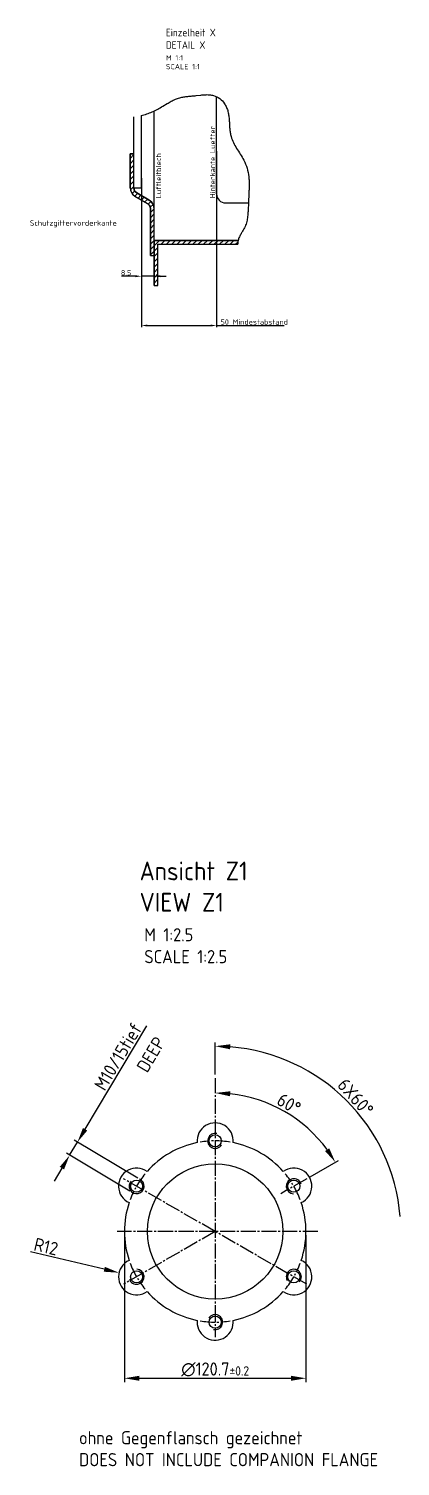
# Model space of a CAD drawing. Extents: x 332 to 10230, y 47 to 4650.
# Drawn here: x 7577 to 7824, y 2892 to 3849 of the extents above; entities that cross this region are included whole.
import ezdxf
from ezdxf.enums import TextEntityAlignment as Align

# ---------------------------------------------------------------- set-up
doc = ezdxf.new("R2010")
doc.units = 0
doc.linetypes.add('GEN7', pattern=[13.75, 10, -1.25, 1.25, -1.25])
doc.layers.get('0').update_dxf_attribs({"linetype": 'CONTINUOUS'})
doc.layers.get('DEFPOINTS').update_dxf_attribs({"linetype": 'CONTINUOUS'})
for name, color, linetype in [('5', 3, 'CONTINUOUS'), ('6', 2, 'CONTINUOUS'), ('8', 1, 'CONTINUOUS'), ('EINZELHEIT_X-0', 7, 'CONTINUOUS'), ('EINZELHEIT_X-4', 3, 'CONTINUOUS'), ('LV-4', 3, 'CONTINUOUS'), ('VIEW_Z1-0', 7, 'CONTINUOUS'), ('VIEW_Z1-7', 4, 'GEN7'), ('WV-0', 7, 'CONTINUOUS')]:
    doc.layers.add(name, color=color, linetype=linetype)
doc.styles.get("Standard").update_dxf_attribs({"font": 'geniso.shx'})
doc.dimstyles.new('GEN-ISO', dxfattribs={"dimtxt": 3.5, "dimasz": 4, "dimexe": 1, "dimexo": 1, "dimgap": 0.6, "dimtad": 1, "dimtxsty": 'STANDARD', "dimcen": 0, "dimclrd": 256, "dimclre": 256, "dimclrt": 2, "dimazin": 3, "dimtp": 0.1, "dimtm": 0.1, "dimtfac": 0.71, "dimtdec": 3, "dimtmove": 0, "dimatfit": 3, "dimtzin": 0})
doc.dimstyles.new('GEN-ISO$4', dxfattribs={"dimtxt": 3.5, "dimasz": 4, "dimexe": 1, "dimexo": 1, "dimgap": 0.6, "dimtad": 1, "dimtoh": 1, "dimtxsty": 'STANDARD', "dimcen": 0, "dimclrd": 256, "dimclre": 256, "dimclrt": 2, "dimazin": 3, "dimtp": 0.1, "dimtm": 0.1, "dimtfac": 0.71, "dimtdec": 3, "dimtofl": 0, "dimtmove": 0, "dimatfit": 3, "dimtzin": 0})

# ---------------------------------------------------------------- blocks, each defined once
blk = doc.blocks.new('*D3')
at = {"linetype": 'BYBLOCK'}
blk.add_line((7763.766724, 3085.036063), (7782.720477, 3095.978707), dxfattribs=at)
blk.add_arc((7700.676645, 3048.612023), 92.235385, 36.214251, 83.785045, dxfattribs=at)
for points in [[(7710.571592, 3138.641101), (7710.752289, 3141.969533), (7700.676645, 3140.847408)], [(7776.489479, 3104.01561), (7773.697298, 3102.19494), (7780.555398, 3094.728733)]]:
    blk.add_solid(points, dxfattribs=at)
at = {"layer": 'DEFPOINTS', "color": 0, "linetype": 'BYBLOCK'}
for p in [(7700.676645, 3150.733089), (7759.964986, 3119.267941), (7761.601645, 3083.786089), (7744.280645, 3073.786089), (7700.676645, 2994.296089)]:
    blk.add_point(p, dxfattribs=at)
at = {"color": 2, "linetype": 'BYBLOCK', "insert": (7749.732359, 3133.577807), "char_height": 8.75, "attachment_point": 5, "rotation": 329.999654391}
blk.add_mtext('60°', dxfattribs=at)
blk = doc.blocks.new('*D4')
at = {"linetype": 'BYBLOCK'}
for p, q in [((7640.326645, 3046.111089), (7640.326645, 2948.391497)), ((7761.026645, 3046.111089), (7761.026645, 2948.391497)), ((7650.326645, 2950.891497), (7751.026645, 2950.891497))]:
    blk.add_line(p, q, dxfattribs=at)
for points in [[(7650.326645, 2952.558164), (7650.326645, 2949.22483), (7640.326645, 2950.891497)], [(7751.026645, 2952.558164), (7751.026645, 2949.22483), (7761.026645, 2950.891497)]]:
    blk.add_solid(points, dxfattribs=at)
at = {"layer": 'DEFPOINTS', "color": 0, "linetype": 'BYBLOCK'}
for p in [(7640.326645, 3048.611089), (7761.026645, 3048.611089), (7761.026645, 2950.891497)]:
    blk.add_point(p, dxfattribs=at)
at = {"color": 2, "linetype": 'BYBLOCK', "insert": (7700.676645, 2956.766497), "char_height": 8.75, "attachment_point": 5}
blk.add_mtext('∅120.7{}{\\H0.71x;\\C3;±0.2}', dxfattribs=at)
blk = doc.blocks.new('*D5')
at = {"linetype": 'BYBLOCK'}
for p, q in [((4864.355506, 1350.494202), (4905.403964, 1419.401386)), ((4854.064753, 1333.219332), (4859.237696, 1341.903043)), ((4899.350876, 1318.00736), (4857.089906, 1343.182495)), ((4894.177932, 1309.323649), (4851.916963, 1334.498784)), ((4848.946943, 1324.628172), (4843.829133, 1316.037012))]:
    blk.add_line(p, q, dxfattribs=at)
for points in [[(4862.923646, 1351.347171), (4865.787366, 1349.641234), (4859.237696, 1341.903043)], [(4847.515083, 1325.48114), (4850.378803, 1323.775204), (4854.064753, 1333.219332)]]:
    blk.add_solid(points, dxfattribs=at)
at = {"layer": 'DEFPOINTS', "color": 0, "linetype": 'BYBLOCK'}
for p in [(4859.237696, 1341.903043), (4901.498666, 1316.727908), (4896.325722, 1308.044197)]:
    blk.add_point(p, dxfattribs=at)
at = {"color": 2, "linetype": 'BYBLOCK', "insert": (4886.37864, 1398.943494), "char_height": 8.75, "attachment_point": 5, "rotation": 59.217467356}
blk.add_mtext('M10/15tief', dxfattribs=at)
blk = doc.blocks.new('*D6')
at = {"linetype": 'BYBLOCK'}
blk.add_line((4503.563194, 991.466595), (4454.403576, 1002.99012), dxfattribs=at)
blk.add_solid([(4503.943567, 993.089276), (4503.18282, 989.843914), (4513.29928, 989.184355)], dxfattribs=at)
at = {"layer": 'DEFPOINTS', "color": 0, "linetype": 'BYBLOCK'}
for p in [(4513.29928, 989.184355), (4524.982584, 986.445667)]:
    blk.add_point(p, dxfattribs=at)
at = {"color": 2, "linetype": 'BYBLOCK', "insert": (4464.810205, 1006.585834), "char_height": 8.75, "attachment_point": 5, "rotation": 346.807470838}
blk.add_mtext('R12', dxfattribs=at)
blk = doc.blocks.new('*D7')
at = {"linetype": 'BYBLOCK'}
for p, q in [((7701.612011, 3767.974123), (7701.612011, 3650.838813)), ((7651.612011, 3749.922389), (7651.612011, 3650.838813)), ((7655.612011, 3651.838813), (7697.612011, 3651.838813)), ((7701.612011, 3651.838813), (7746.432874, 3651.838813))]:
    blk.add_line(p, q, dxfattribs=at)
for points in [[(7655.612011, 3652.505479), (7655.612011, 3651.172146), (7651.612011, 3651.838813)], [(7697.612011, 3652.505479), (7697.612011, 3651.172146), (7701.612011, 3651.838813)]]:
    blk.add_solid(points, dxfattribs=at)
at = {"layer": 'DEFPOINTS', "color": 0, "linetype": 'BYBLOCK'}
for p in [(7701.612011, 3768.974123), (7651.612011, 3750.922389), (7701.612011, 3651.838813)]:
    blk.add_point(p, dxfattribs=at)
at = {"color": 2, "linetype": 'BYBLOCK', "insert": (7726.685698, 3654.188813), "char_height": 3.5, "attachment_point": 5}
blk.add_mtext('50 Mindestabstand', dxfattribs=at)
blk = doc.blocks.new('*D8')
at = {"linetype": 'BYBLOCK'}
for p, q in [((4528.182951, 1716.025161), (4528.182951, 1651.691922)), ((4536.682951, 1657.478869), (4536.682951, 1651.691922)), ((4524.182951, 1652.691922), (4514.883221, 1652.691922)), ((4536.682951, 1652.691922), (4528.182951, 1652.691922)), ((4540.682951, 1652.691922), (4544.682951, 1652.691922))]:
    blk.add_line(p, q, dxfattribs=at)
for points in [[(4524.182951, 1653.358589), (4524.182951, 1652.025256), (4528.182951, 1652.691922)], [(4540.682951, 1653.358589), (4540.682951, 1652.025256), (4536.682951, 1652.691922)]]:
    blk.add_solid(points, dxfattribs=at)
at = {"layer": 'DEFPOINTS', "color": 0, "linetype": 'BYBLOCK'}
for p in [(4528.182951, 1717.025161), (4536.682951, 1658.478869), (4528.182951, 1652.691922)]:
    blk.add_point(p, dxfattribs=at)
at = {"color": 2, "linetype": 'BYBLOCK', "insert": (4518.005709, 1655.041922), "char_height": 3.5, "attachment_point": 5}
blk.add_mtext('8.5', dxfattribs=at)
blk = doc.blocks.new('*X9')
at = {"color": 0}
for p, q in [((4520.682951, 1731.146699), (4523.182951, 1733.646699)), ((4520.682951, 1727.611165), (4523.182951, 1730.111165)), ((4520.682951, 1724.075631), (4523.182951, 1726.575631)), ((4520.682951, 1720.540097), (4523.182951, 1723.040097)), ((4520.682951, 1717.004563), (4523.182951, 1719.504563)), ((4520.682951, 1713.469029), (4523.182951, 1715.969029)), ((4520.928618, 1710.179163), (4523.182951, 1712.433495)), ((4522.012057, 1707.727068), (4523.770702, 1709.485713)), ((4523.840834, 1706.02031), (4525.656196, 1707.835673)), ((4526.066969, 1704.710912), (4527.897487, 1706.54143)), ((4528.308431, 1703.41684), (4530.138777, 1705.247187)), ((4530.549894, 1702.122769), (4532.380068, 1703.952943)), ((4532.704707, 1700.742048), (4534.452595, 1702.489937)), ((4534.086636, 1698.588443), (4535.978821, 1700.480629)), ((4534.182951, 1695.149224), (4536.682951, 1697.649224)), ((4534.182951, 1691.61369), (4536.682951, 1694.11369)), ((4534.182951, 1688.078156), (4536.682951, 1690.578156)), ((4534.182951, 1684.542622), (4536.682951, 1687.042622)), ((4534.182951, 1681.007089), (4536.682951, 1683.507089)), ((4534.182951, 1677.471555), (4536.682951, 1679.971555)), ((4534.182951, 1673.936021), (4536.682951, 1676.436021)), ((4534.182951, 1670.400487), (4536.682951, 1672.900487)), ((4534.182951, 1666.864953), (4536.682951, 1669.364953))]:
    blk.add_line(p, q, dxfattribs=at)
blk = doc.blocks.new('*X10')
at = {"color": 0}
for p, q in [((4536.682951, 1672.900487), (4540.251415, 1676.468951)), ((4536.682951, 1676.436021), (4536.715881, 1676.468951)), ((4541.286949, 1673.968951), (4543.786949, 1676.468951)), ((4544.822483, 1673.968951), (4547.322483, 1676.468951)), ((4548.358017, 1673.968951), (4550.858017, 1676.468951)), ((4551.893551, 1673.968951), (4554.393551, 1676.468951)), ((4555.429085, 1673.968951), (4557.929085, 1676.468951)), ((4558.964619, 1673.968951), (4561.464619, 1676.468951)), ((4562.500152, 1673.968951), (4565.000152, 1676.468951)), ((4566.035686, 1673.968951), (4568.535686, 1676.468951)), ((4569.57122, 1673.968951), (4572.07122, 1676.468951)), ((4573.106754, 1673.968951), (4575.606754, 1676.468951)), ((4576.642288, 1673.968951), (4579.142288, 1676.468951)), ((4580.177822, 1673.968951), (4582.677822, 1676.468951)), ((4583.713356, 1673.968951), (4586.213356, 1676.468951)), ((4587.24889, 1673.968951), (4589.74889, 1676.468951)), ((4590.784424, 1673.968951), (4592.454133, 1675.638661)), ((4536.682951, 1669.364953), (4539.182951, 1671.864953)), ((4536.682951, 1665.829419), (4539.182951, 1668.329419)), ((4536.682951, 1662.293885), (4539.182951, 1664.793885)), ((4536.682951, 1658.758351), (4539.182951, 1661.258351)), ((4536.682951, 1655.222817), (4539.182951, 1657.722817)), ((4536.682951, 1651.687283), (4539.182951, 1654.187283)), ((4536.682951, 1648.151749), (4539.182951, 1650.651749)), ((4538.535686, 1646.468951), (4539.182951, 1647.116216))]:
    blk.add_line(p, q, dxfattribs=at)

msp = doc.modelspace()

# ---------------------------------------------------------------- linework, layer by layer
at = {"layer": '5'}
msp.add_line((7700.676645, 3153.233089), (7700.676645, 3174.493282), dxfattribs=at)
msp.add_lwpolyline([(7651.612011, 3720.090097, 0, 0.836713, 0), (7649.112011, 3720.090097, 0, 0, 0), (7635.860602, 3720.090097, 0, 0, 0)], format="xyseb", dxfattribs=at)
msp.add_arc((7700.676645, 3048.611089), 123.382192, 4.645036, 85.354964, dxfattribs=at)
msp.add_point((7807.528758, 3110.302186), dxfattribs=at)
msp.add_solid([(7710.600889, 3169.922739), (7710.735971, 3173.253335), (7700.676645, 3171.993282)], dxfattribs=at)
at = {"layer": 'DEFPOINTS', "color": 0, "linetype": 'BYBLOCK'}
for p in [(7700.676645, 3150.733089), (7635.452645, 3048.611089), (7768.887645, 3048.611089), (7700.676645, 2994.296089)]:
    msp.add_point(p, dxfattribs=at)
at = {"layer": 'EINZELHEIT_X-0'}
for p, q in [((7701.612011, 3739.459373), (7701.612011, 3804.231373)), ((7646.612011, 3743.563373), (7646.612011, 3790.725373)), ((7651.612011, 3743.563373), (7651.612011, 3791.689373)), ((7660.112011, 3678.459373), (7660.112011, 3794.696373)), ((7646.612011, 3743.563373), (7651.612011, 3743.563373)), ((7707.612011, 3733.459373), (7722.753011, 3733.459373)), ((7660.112011, 3708.459373), (7715.924011, 3708.459373)), ((7662.612011, 3705.959373), (7715.839011, 3705.959373))]:
    msp.add_line(p, q, dxfattribs=at)
for points in [[(7657.612011, 3729.706373), (7657.612011, 3698.459373), (7660.112011, 3698.459373), (7660.112011, 3729.714373), (7659.718011, 3731.934373), (7658.590011, 3733.886373), (7656.862011, 3735.335373), (7648.612011, 3740.099373), (7647.548011, 3740.991373), (7646.853011, 3742.195373), (7646.612011, 3743.563373), (7646.612011, 3766.253373), (7644.112011, 3766.253373), (7644.112011, 3743.563373), (7644.504011, 3741.339373), (7645.633011, 3739.385373), (7647.362011, 3737.933373), (7655.612011, 3733.170373), (7656.676011, 3732.277373), (7657.371011, 3731.074373)], [(7662.612011, 3678.459373), (7662.612011, 3705.959373), (7715.839011, 3705.959373), (7715.855011, 3706.792373), (7715.883011, 3707.625373), (7715.924011, 3708.459373), (7660.112011, 3708.459373), (7660.112011, 3678.459373)]]:
    msp.add_lwpolyline(points, close=True, dxfattribs=at)
msp.add_arc((7707.612011, 3739.459373), 6, 180, 270, dxfattribs=at)
at = {"layer": 'EINZELHEIT_X-4'}
msp.add_lwpolyline([(7651.455011, 3791.651373, 0.044), (7658.886011, 3794.137373, 0.021), (7662.451011, 3795.885373, 0.013), (7665.930011, 3797.906373), (7668.655011, 3799.583373, -0.013), (7671.396011, 3801.169373, -0.026), (7674.198011, 3802.507373, -0.033), (7677.092011, 3803.488373, -0.025), (7679.761011, 3804.053373, -0.014), (7682.507011, 3804.409373, -0.003), (7685.307011, 3804.679373, 0.004), (7688.132011, 3804.960373), (7691.043011, 3805.279373, -0.014), (7693.933011, 3805.523373, -0.032), (7696.780011, 3805.502373, -0.049), (7699.539011, 3805.021373, -0.094), (7703.669011, 3802.967373, -0.086), (7706.899011, 3799.501373, -0.045), (7708.252011, 3796.974373, -0.038), (7709.167011, 3794.252373, -0.028), (7709.713011, 3791.428373, -0.017), (7710.001011, 3788.575373, -0.004), (7710.166011, 3785.744373, 0.008), (7710.349011, 3782.971373, 0.02), (7710.679011, 3780.275373, 0.027), (7711.254011, 3777.667373, 0.044), (7712.774011, 3773.665373, 0.026), (7714.927011, 3769.783373, 0.002), (7717.366011, 3765.916373, -0.02), (7719.656011, 3761.966373, -0.047), (7721.869011, 3756.585373, -0.047), (7722.995011, 3750.938373, -0.017), (7723.203011, 3748.043373, -0.012), (7723.240011, 3745.124373, -0.007), (7723.163011, 3742.195373, -0.003), (7723.029011, 3739.273373, 0.003), (7722.723011, 3732.724373), (7722.594011, 3729.460373, -0.008), (7722.416011, 3726.210373, -0.023), (7722.020011, 3722.761373, -0.039), (7721.195011, 3719.406373, -0.041), (7719.809011, 3716.188373, -0.013), (7718.932011, 3714.627373, -0.003), (7718.000011, 3713.085373, 0.024), (7716.738011, 3710.823373, 0.064), (7715.924011, 3708.459373, 0.079), (7715.839011, 3705.959373)], format="xyb", dxfattribs=at)
at = {"layer": 'LV-4'}
for centre, start, end in [((7700.676645, 3108.961089), 76.891, 328.51), ((7648.411645, 3078.786089), 136.891, 67.198), ((7752.940645, 3078.786089), 16.891, 268.51), ((7648.411645, 3018.436089), 196.891, 88.51), ((7752.940645, 3018.436089), 316.891, 208.51), ((7700.676645, 2988.261089), 256.891, 148.51)]:
    msp.add_arc(centre, 5, start, end, dxfattribs=at)
at = {"layer": 'VIEW_Z1-0'}
for centre, radius in [((7700.676645, 3108.961089), 4), ((7700.676645, 3048.611089), 45), ((7648.411645, 3078.786089), 4), ((7752.940645, 3078.786089), 4), ((7648.411645, 3018.436089), 4), ((7752.940645, 3018.436089), 4), ((7700.676645, 2988.261089), 4)]:
    msp.add_circle(centre, radius, dxfattribs=at)
for centre, radius, start, end in [((7700.676645, 3108.961089), 12, 354.294, 185.706), ((7700.676645, 3048.611089), 60.35, 101.412, 138.588), ((7700.676645, 3048.611089), 60.35, 41.412, 78.588), ((7648.411645, 3078.786089), 12, 54.294, 245.706), ((7752.940645, 3078.786089), 12, 294.294, 125.706), ((7700.676645, 3048.611089), 60.35, 161.412, 198.588), ((7700.676645, 3048.611089), 60.35, 341.412, 18.588), ((7648.411645, 3018.436089), 12, 114.294, 180), ((7752.940645, 3018.436089), 12, 234.294, 65.706), ((7648.411645, 3018.436089), 12, 180, 305.706), ((7700.676645, 3048.611089), 60.35, 221.412, 258.588), ((7700.676645, 3048.611089), 60.35, 281.412, 318.588), ((7700.676645, 2988.261089), 12, 174.294, 180), ((7700.676645, 2988.261089), 12, 180, 5.706)]:
    msp.add_arc(centre, radius, start, end, dxfattribs=at)
at = {"layer": 'VIEW_Z1-7'}
for p, q in [((7700.676645, 3150.733089), (7700.676645, 2994.296089)), ((7700.676645, 3048.611089), (7639.751645, 3083.786089)), ((7761.601645, 3083.786089), (7744.280645, 3073.786089)), ((7768.887645, 3048.611089), (7635.452645, 3048.611089)), ((7700.676645, 3048.611089), (7639.751645, 3013.436089)), ((7761.601645, 3013.436089), (7700.676645, 3048.611089)), ((7700.676645, 2998.261089), (7700.676645, 2978.261089))]:
    msp.add_line(p, q, dxfattribs=at)
for start, end in [(80.462, 99.538), (140.462, 159.538), (20.462, 39.538), (200.462, 219.538), (320.462, 339.538), (260.462, 279.538)]:
    msp.add_arc((7700.676645, 3048.611089), 60.35, start, end, dxfattribs=at)
at = {"layer": 'WV-0'}
for p, q in [((7644.112011, 3743.563373), (7644.112011, 3766.253373)), ((7644.112011, 3766.253373), (7646.612011, 3766.253373)), ((7647.362011, 3737.933373), (7655.612011, 3733.170373)), ((7648.612011, 3740.099373), (7656.862011, 3735.335373)), ((7657.612011, 3698.459373), (7657.612011, 3729.706373)), ((7662.612011, 3678.459373), (7662.612011, 3705.959373)), ((7657.612011, 3698.459373), (7660.112011, 3698.459373)), ((7660.112011, 3678.459373), (7662.612011, 3678.459373))]:
    msp.add_line(p, q, dxfattribs=at)
for centre, radius, start, end in [((7650.612011, 3743.563373), 6.5, 180, 240), ((7650.612011, 3743.563373), 4, 180, 240), ((7653.612011, 3729.706373), 4, 0, 60), ((7653.612011, 3729.706373), 6.5, 0, 60)]:
    msp.add_arc(centre, radius, start, end, dxfattribs=at)

# ---------------------------------------------------------------- block references
at = {"layer": '8'}
for name in ['*X9', '*X10']:
    msp.add_blockref(name, (3123.429061, 2031.990422), dxfattribs=at)

# ---------------------------------------------------------------- texts
at = {"layer": '6'}
msp.add_text('Schutzgittervorderkante', height=3.5, dxfattribs=at).set_placement((7635.260602, 3720.090097), align=Align.MIDDLE_RIGHT)
at = {"layer": '6', "color": 7, "attachment_point": 1}
for s, insert, char_height, width in [('{Einzelheit X}\\P{DETAIL X}', (7667.912088, 3849.43027), 5, 194.350682), ('{Ansicht Z1}\\P{VIEW Z1}', (7650.461297, 3294.938702), 12.5, 402.634928)]:
    msp.add_mtext(s, dxfattribs=dict(at, insert=insert, char_height=char_height, width=width))
at = {"layer": '6', "attachment_point": 1}
for s, insert, char_height, width in [('{M 1:1}\\P{SCALE 1:1}', (7667.943751, 3831.8096), 3.5, 45.736287), ('{M 1:2.5}\\P{SCALE 1:2.5}', (7653.558459, 3250.580616), 8.75, 174.475131), ('{ohne Gegenflansch gezeichnet}\\P{DOES NOT INCLUDE COMPANION FLANGE}', (7610.185732, 2915.661974), 8.75, 386.116588)]:
    msp.add_mtext(s, dxfattribs=dict(at, insert=insert, char_height=char_height, width=width))
for s, insert, char_height, width, rotation in [('{Hinterkante Luefter}', (7697.15981, 3736.489558), 3.5, 88.038171, 90), ('{Luftleitblech}', (7661.237381, 3736.522287), 3.5, 87.032011, 90), ('{DEEP}', (7647.95216, 3158.191395), 8.75, 42.020145, 59.313862558), ('{6X60°}', (7787.77216, 3151.468913), 8.75, 86.529215, 311.8426274)]:
    msp.add_mtext(s, dxfattribs=dict(at, insert=insert, char_height=char_height, width=width, rotation=rotation))

# ---------------------------------------------------------------- dimensions: what is measured, and where the dimension line sits
at = {"layer": '5'}
dim = msp.add_linear_dim(base=(7701.612011, 3651.838813), p1=(7651.612011, 3750.922389), p2=(7701.612011, 3768.974123), text='<> Mindestabstand', dimstyle='GEN-ISO', override={"dimpost": '<>'}, dxfattribs=at)
dim.commit()
dim.dimension.update_dxf_attribs({"geometry": '*D7', "text_midpoint": (7726.685698, 3651.838813), "dimtype": 160})
dim = msp.add_linear_dim(base=(7651.612011, 3684.682345), p1=(7660.112011, 3690.469291), p2=(7651.612011, 3749.015583), dimstyle='GEN-ISO', override={"dimpost": '<>'}, dxfattribs=at)
dim.commit()
dim.dimension.update_dxf_attribs({"geometry": '*D8', "text_midpoint": (7641.434769, 3684.682345), "dimtype": 160, "insert": (3123.429061, 2031.990422)})
dim = msp.add_linear_dim(base=(7609.095031, 3108.07494), p1=(7646.183057, 3074.216094), p2=(7651.356, 3082.899805), angle=59.217468495, text='M<>/15tief', dimstyle='GEN-ISO', override={"dimscale": 2.5, "dimtad": 1, "dimdec": 0, "dimpost": '<>'}, dxfattribs=at)
dim.commit()
dim.dimension.update_dxf_attribs({"geometry": '*D5', "text_midpoint": (7641.283281, 3162.108678), "dimtype": 161, "insert": (2749.857335, 1766.171897)})
dim = msp.add_angular_dim_2l(base=(7761.276341, 3118.146497), line1=((7761.601645, 3083.786089), (7744.280645, 3073.786089)), line2=((7700.676645, 3150.733089), (7700.676645, 2994.296089)), dimstyle='GEN-ISO', override={"dimscale": 2.5, "dimtad": 1, "dimpost": '<>'}, dxfattribs=at)
dim.commit()
dim.dimension.update_dxf_attribs({"geometry": '*D3', "text_midpoint": (7749.732359, 3133.577807)})
dim = msp.add_radius_dim(center=(7648.411645, 3018.436089), mpoint=(7636.728341, 3021.174777), text='R<>', dimstyle='GEN-ISO$4', override={"dimscale": 2.5, "dimtoh": 0, "dimpost": '<>'}, dxfattribs=at)
dim.commit()
dim.dimension.update_dxf_attribs({"geometry": '*D6', "text_midpoint": (7586.898253, 3032.855467), "dimtype": 164, "insert": (3123.429061, 2031.990422)})
dim = msp.add_linear_dim(base=(7761.026645, 2950.891497), p1=(7640.326645, 3048.611089), p2=(7761.026645, 3048.611089), text='%%c<>{}{\\H0.71x;\\C3;%%p0.2}', dimstyle='GEN-ISO', override={"dimscale": 2.5, "dimpost": '<>', "dimtp": 0.2, "dimtm": 0.2, "dimtdec": 1}, dxfattribs=at)
dim.commit()
dim.dimension.update_dxf_attribs({"geometry": '*D4', "text_midpoint": (7700.676645, 2956.766497)})

doc.saveas('drawing.dxf')
